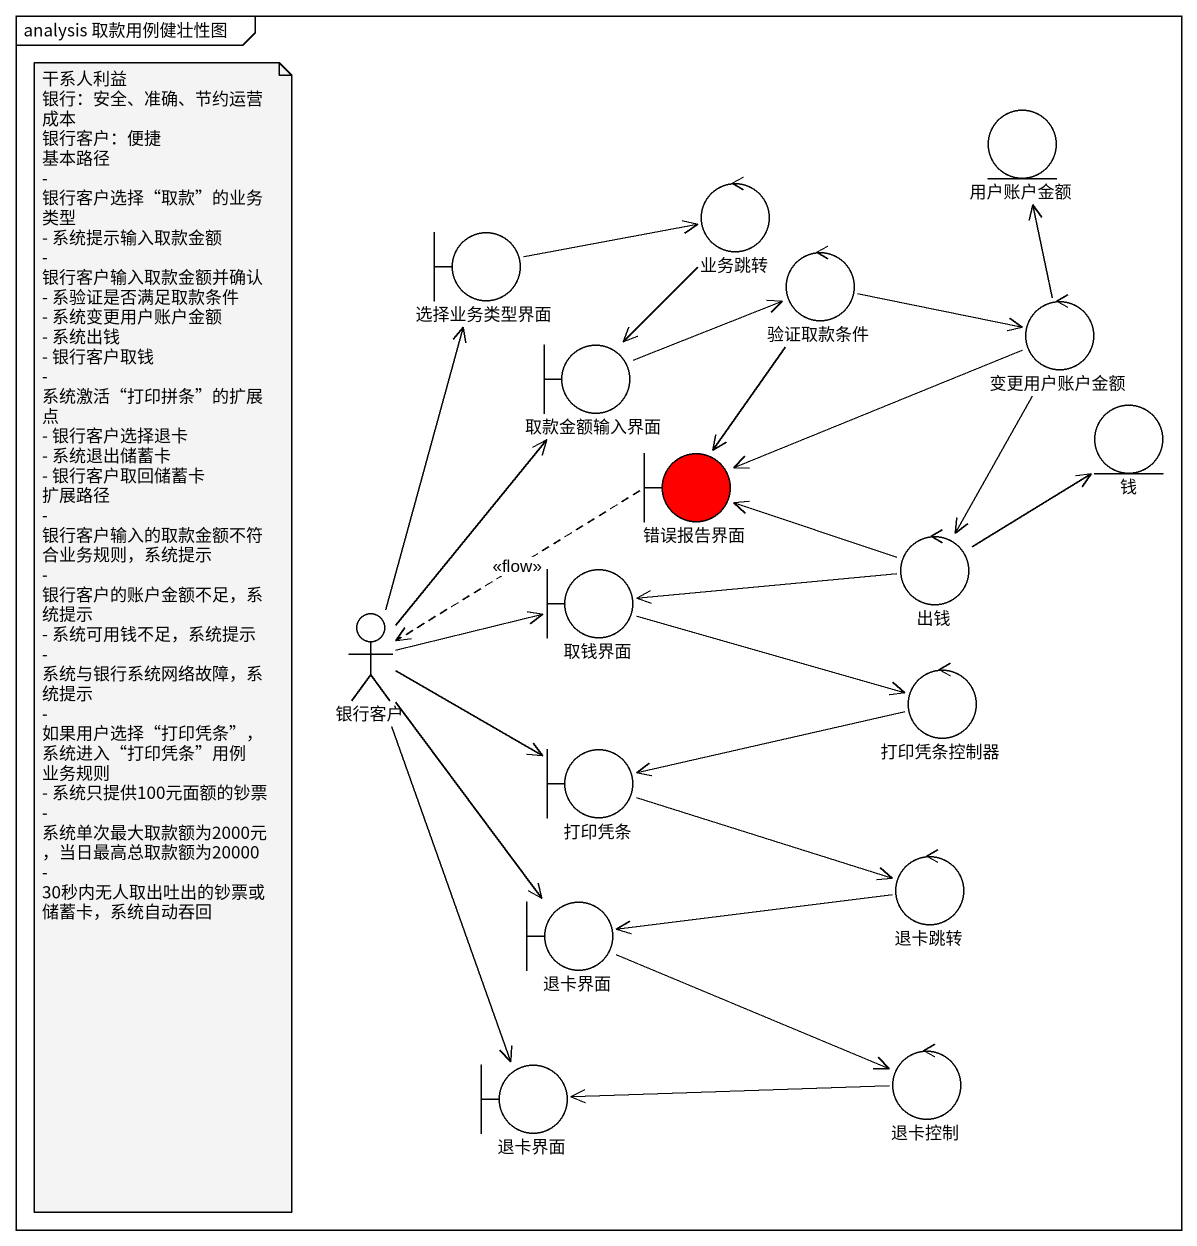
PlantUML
@startuml
mainframe analysis 取款用例健壮性图
entity 用户账户金额
control 业务跳转
boundary 选择业务类型界面
control 验证取款条件
control 变更用户账户金额
boundary 取款金额输入界面
boundary 错误报告界面 #FF0000
entity 钱
control 出钱
boundary 取钱界面
actor 银行客户
control 打印凭条控制器
boundary 打印凭条
control 退卡跳转
boundary 退卡界面
boundary "退卡界面" as 退卡界面_2
control 退卡控制
业务跳转 --> 取款金额输入界面
选择业务类型界面 -right-> 业务跳转
验证取款条件 -right-> 变更用户账户金额
验证取款条件 --> 错误报告界面
变更用户账户金额 -up-> 用户账户金额
变更用户账户金额 -left-> 错误报告界面
变更用户账户金额 --> 出钱
取款金额输入界面 -right-> 验证取款条件
错误报告界面 .left.> 银行客户 : <<flow>>
出钱 -left-> 错误报告界面
出钱 -up-> 钱
出钱 -left-> 取钱界面
取钱界面 -right-> 打印凭条控制器
银行客户 -up-> 选择业务类型界面
银行客户 -up-> 取款金额输入界面
银行客户 -right-> 取钱界面
银行客户 -right-> 打印凭条
银行客户 --> 退卡界面
银行客户 --> 退卡界面_2
打印凭条控制器 -left-> 打印凭条
打印凭条 -right-> 退卡跳转
退卡跳转 -left-> 退卡界面
退卡界面 -right-> 退卡控制
退卡控制 -left-> 退卡界面_2
note as N1
  干系人利益
  银行：安全、准确、节约运营成本
  银行客户：便捷
  基本路径
  - 银行客户选择“取款”的业务类型
  - 系统提示输入取款金额
  - 银行客户输入取款金额并确认
  - 系验证是否满足取款条件
  - 系统变更用户账户金额
  - 系统出钱
  - 银行客户取钱
  - 系统激活“打印拼条”的扩展点
  - 银行客户选择退卡
  - 系统退出储蓄卡
  - 银行客户取回储蓄卡
  扩展路径
  - 银行客户输入的取款金额不符合业务规则，系统提示
  - 银行客户的账户金额不足，系统提示
  - 系统可用钱不足，系统提示
  - 系统与银行系统网络故障，系统提示
  - 如果用户选择“打印凭条”，系统进入“打印凭条”用例
  业务规则
  - 系统只提供100元面额的钞票
  - 系统单次最大取款额为2000元，当日最高总取款额为20000
  - 30秒内无人取出吐出的钞票或储蓄卡，系统自动吞回
end note
@enduml
